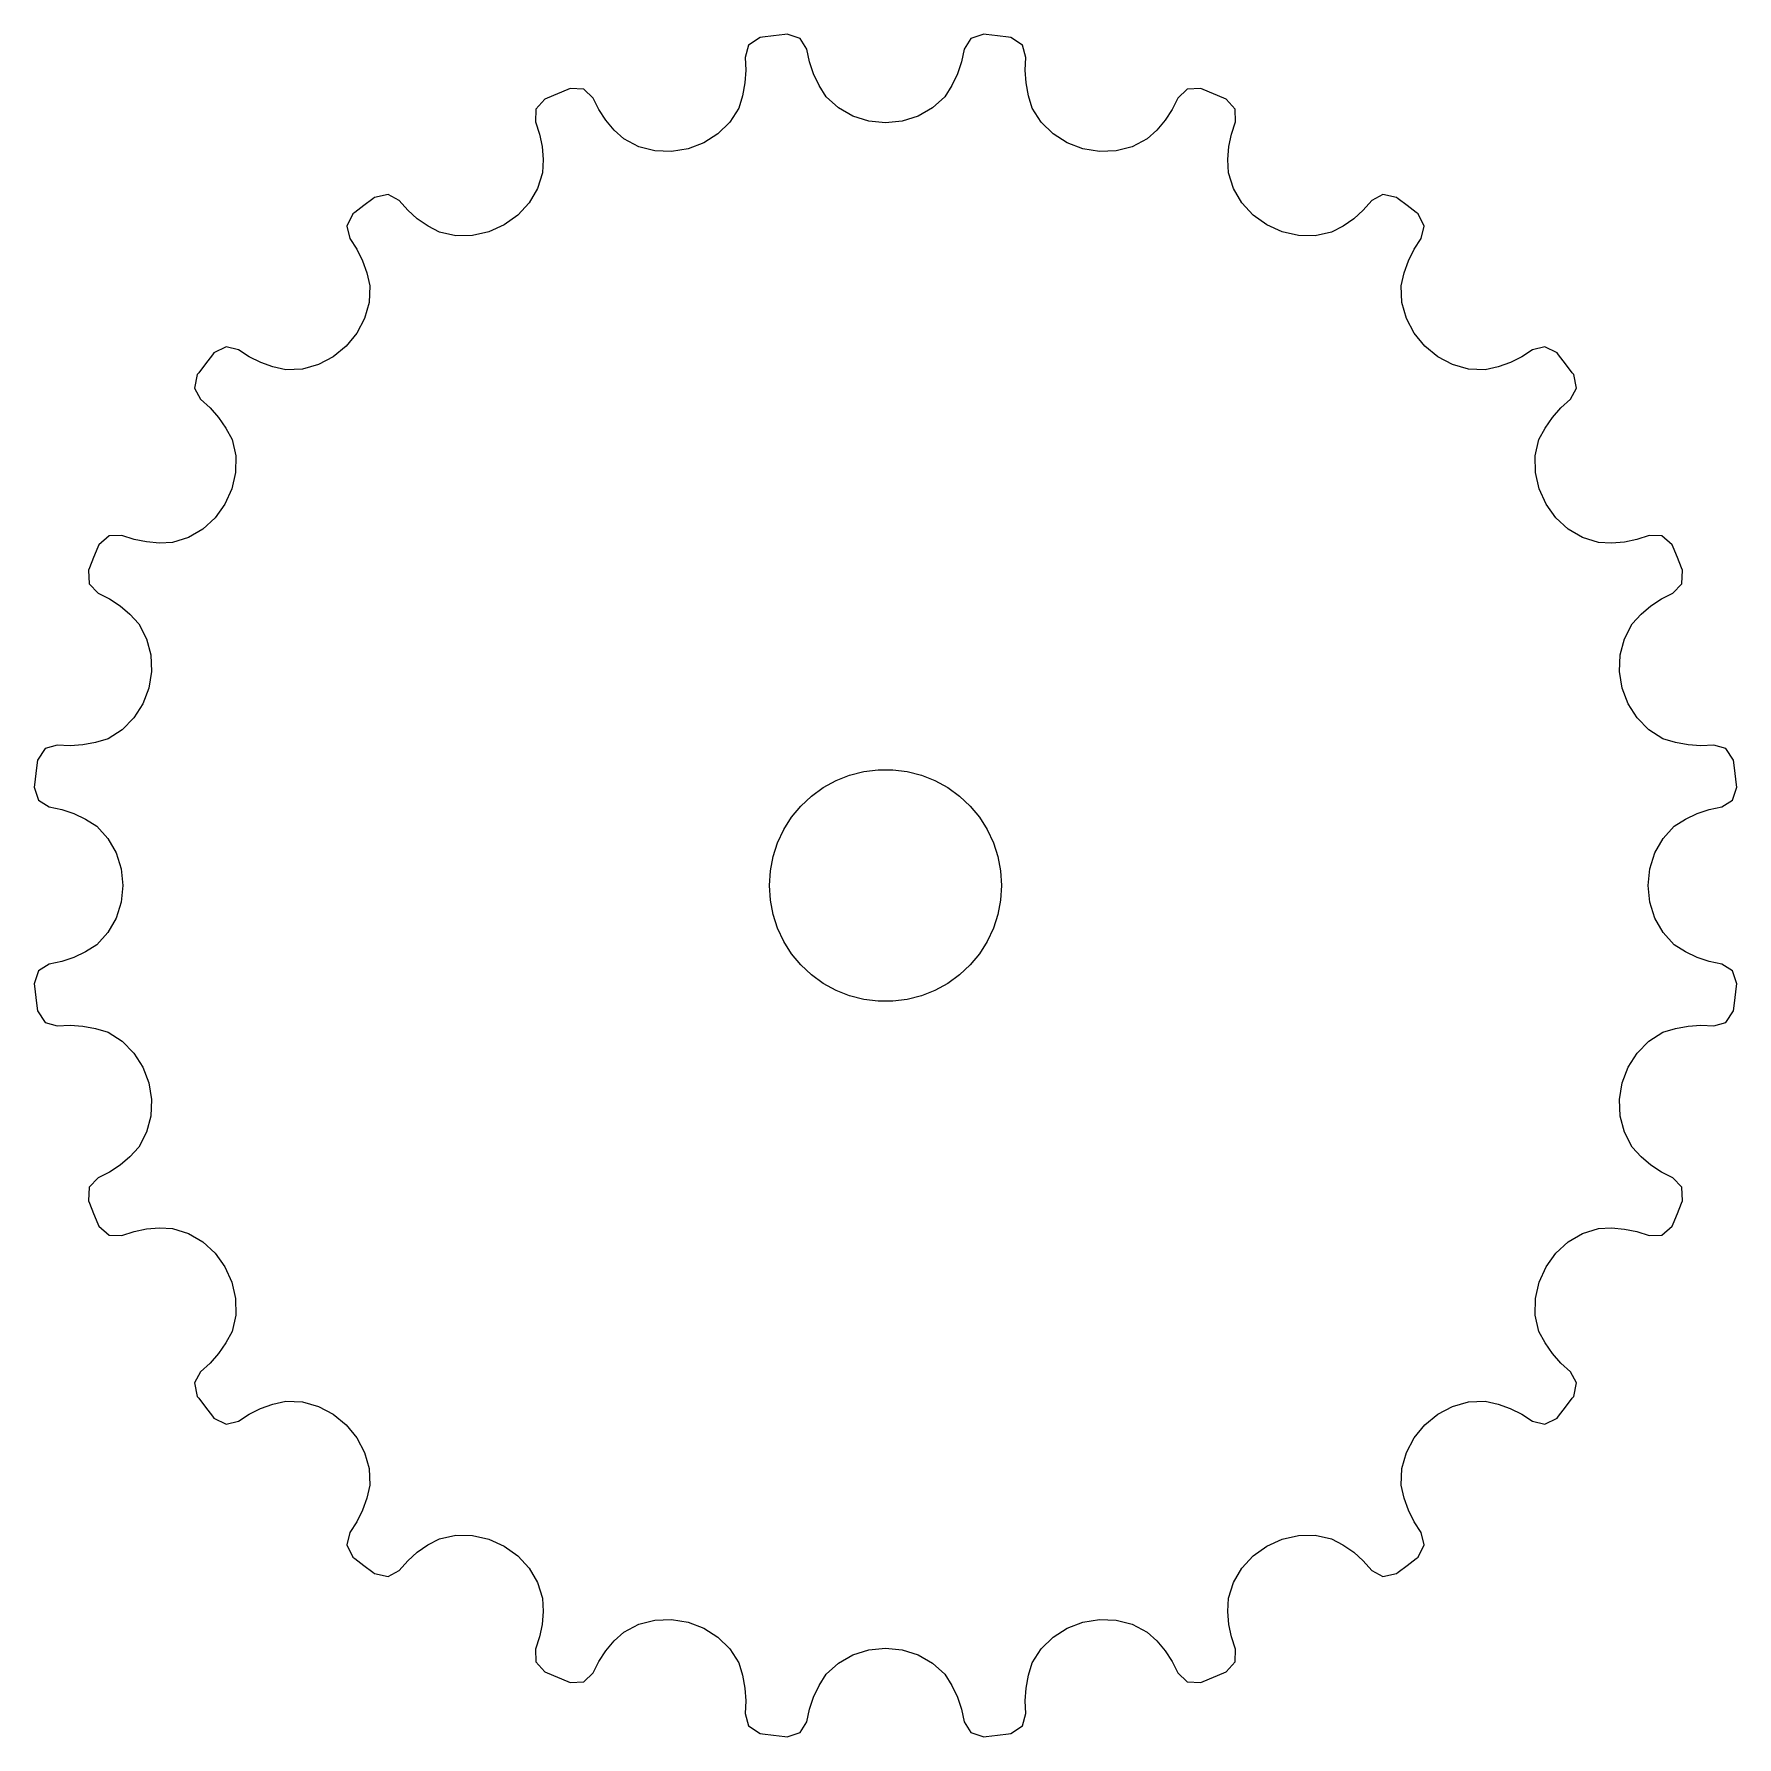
# Model space of a CAD drawing. Header units: metres. Extents: x -7 to 7, y 103 to 227.
# Drawn here: x -7.34 to 7.34, y 102.66 to 117.34 of the extents above.
import ezdxf

# ---------------------------------------------------------------- set-up
doc = ezdxf.new("R2010")
doc.units = ezdxf.units.M

msp = doc.modelspace()

# ---------------------------------------------------------------- linework, layer by layer
for p, q in [((-1.0808, 117.306), (-1.17953, 117.241)), ((-1.05975, 117.309), (-1.0808, 117.306)), ((-0.963989, 117.322), (-1.05975, 117.309)), ((-0.868057, 117.334), (-0.963989, 117.322)), ((-0.846893, 117.337), (-0.868057, 117.334)), ((-0.734589, 117.299), (-0.846893, 117.337)), ((-0.678375, 117.206), (-0.734589, 117.299)), ((0.734741, 117.299), (0.678375, 117.206)), ((0.846893, 117.337), (0.734741, 117.299)), ((0.868057, 117.334), (0.846893, 117.337)), ((0.963989, 117.322), (0.868057, 117.334)), ((1.05975, 117.309), (0.963989, 117.322)), ((1.0808, 117.306), (1.05975, 117.309)), ((1.17967, 117.241), (1.0808, 117.306)), ((-1.17953, 117.241), (-1.20981, 117.136)), ((-1.20981, 117.136), (-1.20346, 117.026)), ((-0.655991, 117.098), (-0.678375, 117.206)), ((0.678375, 117.206), (0.656052, 117.098)), ((1.20981, 117.136), (1.17967, 117.241)), ((1.20352, 117.026), (1.20981, 117.136)), ((-1.20346, 117.026), (-1.21068, 116.916)), ((-0.620392, 116.994), (-0.655991, 117.098)), ((-0.572189, 116.893), (-0.620392, 116.994)), ((0.620544, 116.994), (0.572357, 116.893)), ((0.656052, 117.098), (0.620544, 116.994)), ((1.21083, 116.916), (1.20352, 117.026)), ((-2.82628, 116.823), (-2.91534, 116.786)), ((-2.73672, 116.86), (-2.82628, 116.823)), ((-2.71689, 116.867), (-2.73672, 116.86)), ((-2.59882, 116.861), (-2.71689, 116.867)), ((-2.52037, 116.785), (-2.59882, 116.861)), ((-1.23116, 116.806), (-1.26462, 116.698)), ((-1.21068, 116.916), (-1.23116, 116.806)), ((-0.511993, 116.797), (-0.572189, 116.893)), ((0.572357, 116.893), (0.511993, 116.797)), ((1.23132, 116.806), (1.21083, 116.916)), ((1.26462, 116.698), (1.23132, 116.806)), ((2.59894, 116.861), (2.52037, 116.785)), ((2.71689, 116.867), (2.59894, 116.861)), ((2.73672, 116.86), (2.71689, 116.867)), ((2.82628, 116.823), (2.73672, 116.86)), ((2.91534, 116.786), (2.82628, 116.823)), ((-3.01343, 116.689), (-3.01558, 116.58)), ((-2.93486, 116.777), (-3.01343, 116.689)), ((-2.91534, 116.786), (-2.93486, 116.777)), ((-2.47081, 116.687), (-2.52037, 116.785)), ((-2.40933, 116.595), (-2.47081, 116.687)), ((-1.26462, 116.698), (-1.34169, 116.577)), ((-0.406158, 116.7), (-0.511993, 116.797)), ((-0.281647, 116.629), (-0.406158, 116.7)), ((0.406158, 116.7), (0.281647, 116.629)), ((0.511993, 116.797), (0.406158, 116.7)), ((1.34169, 116.577), (1.26462, 116.698)), ((2.47087, 116.687), (2.40948, 116.595)), ((2.52037, 116.785), (2.47087, 116.687)), ((2.93486, 116.777), (2.91534, 116.786)), ((3.01355, 116.689), (2.93486, 116.777)), ((3.01558, 116.58), (3.01355, 116.689)), ((-3.01558, 116.58), (-2.98097, 116.475)), ((-2.33672, 116.51), (-2.40933, 116.595)), ((-1.34169, 116.577), (-1.44376, 116.476)), ((-0.144287, 116.587), (-0.281647, 116.629)), ((0, 116.572), (-0.144287, 116.587)), ((0.144287, 116.587), (0, 116.572)), ((0.281647, 116.629), (0.144287, 116.587)), ((1.44376, 116.476), (1.34169, 116.577)), ((2.40948, 116.595), (2.33688, 116.51)), ((2.98102, 116.475), (3.01558, 116.58)), ((-2.98097, 116.475), (-2.9594, 116.367)), ((-2.9594, 116.367), (-2.95079, 116.256)), ((-2.25374, 116.433), (-2.33672, 116.51)), ((-2.12636, 116.366), (-2.25374, 116.433)), ((-1.98787, 116.331), (-2.12636, 116.366)), ((-1.56537, 116.4), (-1.70102, 116.348)), ((-1.44376, 116.476), (-1.56537, 116.4)), ((1.56537, 116.4), (1.44376, 116.476)), ((1.70102, 116.348), (1.56537, 116.4)), ((2.12636, 116.366), (1.98787, 116.331)), ((2.25374, 116.433), (2.12636, 116.366)), ((2.33688, 116.51), (2.25374, 116.433)), ((2.95093, 116.256), (2.95953, 116.367)), ((2.95953, 116.367), (2.98102, 116.475)), ((-2.95079, 116.256), (-2.95506, 116.142)), ((-1.84413, 116.325), (-1.98787, 116.331)), ((-1.70102, 116.348), (-1.84413, 116.325)), ((1.84413, 116.325), (1.70102, 116.348)), ((1.98787, 116.331), (1.84413, 116.325)), ((2.95506, 116.142), (2.95093, 116.256)), ((-2.95506, 116.142), (-2.99814, 116.005)), ((2.99814, 116.005), (2.95506, 116.142)), ((-4.40173, 115.93), (-4.41888, 115.918)), ((-4.28592, 115.954), (-4.40173, 115.93)), ((-4.19058, 115.902), (-4.28592, 115.954)), ((-2.99814, 116.005), (-3.07079, 115.882)), ((3.07079, 115.882), (2.99814, 116.005)), ((4.28604, 115.954), (4.19058, 115.902)), ((4.40173, 115.93), (4.28604, 115.954)), ((4.41888, 115.918), (4.40173, 115.93)), ((-4.58891, 115.787), (-4.64197, 115.681)), ((-4.57227, 115.8), (-4.58891, 115.787)), ((-4.49596, 115.859), (-4.57227, 115.8)), ((-4.41888, 115.918), (-4.49596, 115.859)), ((-4.11725, 115.819), (-4.19058, 115.902)), ((-4.03409, 115.746), (-4.11725, 115.819)), ((-3.07079, 115.882), (-3.16837, 115.776)), ((3.16837, 115.776), (3.07079, 115.882)), ((4.11729, 115.819), (4.03423, 115.746)), ((4.19058, 115.902), (4.11729, 115.819)), ((4.49596, 115.859), (4.41888, 115.918)), ((4.57227, 115.8), (4.49596, 115.859)), ((4.58891, 115.787), (4.57227, 115.8)), ((4.64207, 115.681), (4.58891, 115.787)), ((-4.64197, 115.681), (-4.61584, 115.575)), ((-3.942, 115.683), (-4.03409, 115.746)), ((-3.84187, 115.63), (-3.942, 115.683)), ((-3.41829, 115.632), (-3.55862, 115.6)), ((-3.28612, 115.692), (-3.41829, 115.632)), ((-3.16837, 115.776), (-3.28612, 115.692)), ((3.28612, 115.692), (3.16837, 115.776)), ((3.41829, 115.632), (3.28612, 115.692)), ((3.55862, 115.6), (3.41829, 115.632)), ((3.94215, 115.683), (3.84187, 115.63)), ((4.03423, 115.746), (3.94215, 115.683)), ((4.61584, 115.575), (4.64207, 115.681)), ((-4.61584, 115.575), (-4.55534, 115.483)), ((-3.70164, 115.599), (-3.84187, 115.63)), ((-3.55862, 115.6), (-3.70164, 115.599)), ((3.70164, 115.599), (3.55862, 115.6)), ((3.84187, 115.63), (3.70164, 115.599)), ((4.55537, 115.483), (4.61584, 115.575)), ((-4.55534, 115.483), (-4.50645, 115.384)), ((-4.50645, 115.384), (-4.46931, 115.279)), ((4.46944, 115.279), (4.50656, 115.384)), ((4.50656, 115.384), (4.55537, 115.483)), ((-4.46931, 115.279), (-4.44412, 115.168)), ((4.44412, 115.168), (4.46944, 115.279)), ((-4.44412, 115.168), (-4.45026, 115.025)), ((4.45026, 115.025), (4.44412, 115.168)), ((-4.45026, 115.025), (-4.48856, 114.887)), ((4.48856, 114.887), (4.45026, 115.025)), ((-4.55545, 114.76), (-4.64726, 114.647)), ((-4.48856, 114.887), (-4.55545, 114.76)), ((4.55545, 114.76), (4.48856, 114.887)), ((4.64726, 114.647), (4.55545, 114.76)), ((-5.68095, 114.642), (-5.78661, 114.589)), ((-5.57523, 114.616), (-5.68095, 114.642)), ((-5.48311, 114.555), (-5.57523, 114.616)), ((-4.64726, 114.647), (-4.75951, 114.555)), ((4.75951, 114.555), (4.64726, 114.647)), ((5.57523, 114.616), (5.48314, 114.555)), ((5.68105, 114.642), (5.57523, 114.616)), ((5.78661, 114.589), (5.68105, 114.642)), ((-5.85925, 114.496), (-5.9176, 114.419)), ((-5.7999, 114.572), (-5.85925, 114.496)), ((-5.78661, 114.589), (-5.7999, 114.572)), ((-5.38393, 114.507), (-5.48311, 114.555)), ((-5.27864, 114.469), (-5.38393, 114.507)), ((-5.16821, 114.444), (-5.27864, 114.469)), ((-4.88687, 114.489), (-5.02466, 114.45)), ((-4.75951, 114.555), (-4.88687, 114.489)), ((4.88687, 114.489), (4.75951, 114.555)), ((5.02466, 114.45), (4.88687, 114.489)), ((5.27876, 114.469), (5.16821, 114.444)), ((5.38405, 114.506), (5.27876, 114.469)), ((5.48314, 114.555), (5.38405, 114.506)), ((5.7999, 114.572), (5.78661, 114.589)), ((5.85925, 114.496), (5.7999, 114.572)), ((5.9176, 114.419), (5.85925, 114.496)), ((-5.93024, 114.402), (-5.95416, 114.286)), ((-5.9176, 114.419), (-5.93024, 114.402)), ((-5.02466, 114.45), (-5.16821, 114.444)), ((5.16821, 114.444), (5.02466, 114.45)), ((5.93024, 114.402), (5.9176, 114.419)), ((5.95424, 114.286), (5.93024, 114.402)), ((-5.95416, 114.286), (-5.90154, 114.191)), ((-5.90154, 114.191), (-5.81926, 114.117)), ((5.81929, 114.117), (5.90154, 114.191)), ((5.90154, 114.191), (5.95424, 114.286)), ((-5.81926, 114.117), (-5.74638, 114.034)), ((-5.74638, 114.034), (-5.68327, 113.942)), ((5.68336, 113.942), (5.74648, 114.034)), ((5.74648, 114.034), (5.81929, 114.117)), ((-5.68327, 113.942), (-5.63033, 113.842)), ((5.63033, 113.842), (5.68336, 113.942)), ((-5.63033, 113.842), (-5.59909, 113.702)), ((5.59909, 113.702), (5.63033, 113.842)), ((-5.59909, 113.702), (-5.60042, 113.559)), ((5.60042, 113.559), (5.59909, 113.702)), ((-5.60042, 113.559), (-5.63208, 113.418)), ((5.63208, 113.418), (5.60042, 113.559)), ((-5.69173, 113.286), (-5.77637, 113.168)), ((-5.63208, 113.418), (-5.69173, 113.286)), ((5.69173, 113.286), (5.63208, 113.418)), ((5.77637, 113.168), (5.69173, 113.286)), ((-5.77637, 113.168), (-5.88208, 113.071)), ((5.88208, 113.071), (5.77637, 113.168)), ((-6.68884, 113.014), (-6.77713, 112.935)), ((-6.57993, 113.016), (-6.68884, 113.014)), ((-6.4753, 112.981), (-6.57993, 113.016)), ((-6.00526, 112.998), (-6.14233, 112.955)), ((-5.88208, 113.071), (-6.00526, 112.998)), ((6.00526, 112.998), (5.88208, 113.071)), ((6.14233, 112.955), (6.00526, 112.998)), ((6.57993, 113.016), (6.47531, 112.981)), ((6.6889, 113.013), (6.57993, 113.016)), ((6.77713, 112.935), (6.6889, 113.013)), ((-6.78566, 112.915), (-6.82324, 112.826)), ((-6.77713, 112.935), (-6.78566, 112.915)), ((-6.36687, 112.96), (-6.4753, 112.981)), ((-6.25555, 112.951), (-6.36687, 112.96)), ((-6.14233, 112.955), (-6.25555, 112.951)), ((6.25565, 112.951), (6.14233, 112.955)), ((6.36694, 112.959), (6.25565, 112.951)), ((6.47531, 112.981), (6.36694, 112.959)), ((6.78566, 112.915), (6.77713, 112.935)), ((6.82324, 112.826), (6.78566, 112.915)), ((-6.85965, 112.737), (-6.86742, 112.717)), ((-6.86742, 112.717), (-6.8606, 112.599)), ((-6.82324, 112.826), (-6.85965, 112.737)), ((6.85965, 112.737), (6.82324, 112.826)), ((6.86742, 112.717), (6.85965, 112.737)), ((6.86063, 112.599), (6.86742, 112.717)), ((-6.8606, 112.599), (-6.78505, 112.52)), ((6.78505, 112.52), (6.86063, 112.599)), ((-6.78505, 112.52), (-6.68661, 112.471)), ((-6.68661, 112.471), (-6.59473, 112.409)), ((-6.59473, 112.409), (-6.50993, 112.337)), ((6.50998, 112.337), (6.59476, 112.409)), ((6.59476, 112.409), (6.68663, 112.471)), ((6.68663, 112.471), (6.78505, 112.52)), ((-6.50993, 112.337), (-6.43283, 112.254)), ((6.43283, 112.254), (6.50998, 112.337)), ((-6.43283, 112.254), (-6.36636, 112.126)), ((-6.36636, 112.126), (-6.33064, 111.988)), ((6.33064, 111.988), (6.36636, 112.126)), ((6.36636, 112.126), (6.43283, 112.254)), ((-6.33064, 111.988), (-6.32489, 111.844)), ((6.32489, 111.844), (6.33064, 111.988)), ((-6.32489, 111.844), (-6.3483, 111.701)), ((6.3483, 111.701), (6.32489, 111.844)), ((-6.3483, 111.701), (-6.39958, 111.565)), ((6.39958, 111.565), (6.3483, 111.701)), ((-6.39958, 111.565), (-6.47643, 111.444)), ((6.47643, 111.444), (6.39958, 111.565)), ((-6.47643, 111.444), (-6.57661, 111.342)), ((6.57661, 111.342), (6.47643, 111.444)), ((-6.80617, 111.231), (-6.91591, 111.211)), ((-6.69786, 111.265), (-6.80617, 111.231)), ((-6.57661, 111.342), (-6.69786, 111.265)), ((6.69786, 111.265), (6.57661, 111.342)), ((6.80621, 111.231), (6.69786, 111.265)), ((6.91594, 111.211), (6.80621, 111.231)), ((-7.24089, 111.18), (-7.3058, 111.081)), ((-7.13622, 111.21), (-7.24089, 111.18)), ((-7.0262, 111.204), (-7.13622, 111.21)), ((-6.91591, 111.211), (-7.0262, 111.204)), ((7.02621, 111.203), (6.91594, 111.211)), ((7.13622, 111.21), (7.02621, 111.203)), ((7.24092, 111.18), (7.13622, 111.21)), ((7.3058, 111.081), (7.24092, 111.18)), ((-7.32225, 110.964), (-7.33424, 110.868)), ((-7.30901, 111.06), (-7.32225, 110.964)), ((-7.3058, 111.081), (-7.30901, 111.06)), ((-0.425766, 110.905), (-0.309006, 110.951)), ((-0.309006, 110.951), (-0.187378, 110.982)), ((-0.187378, 110.982), (-0.06279, 110.998)), ((-0.06279, 110.998), (0.06279, 110.998)), ((0.06279, 110.998), (0.187378, 110.982)), ((0.187378, 110.982), (0.309006, 110.951)), ((0.309006, 110.951), (0.425766, 110.905)), ((7.30901, 111.06), (7.3058, 111.081)), ((7.32225, 110.964), (7.30901, 111.06)), ((7.33424, 110.868), (7.32225, 110.964)), ((-7.33424, 110.868), (-7.33661, 110.847)), ((-7.33661, 110.847), (-7.29948, 110.735)), ((-0.637421, 110.771), (-0.535812, 110.844)), ((-0.535812, 110.844), (-0.425766, 110.905)), ((0.425766, 110.905), (0.535812, 110.844)), ((0.535812, 110.844), (0.637421, 110.771)), ((7.29948, 110.735), (7.33661, 110.847)), ((7.33661, 110.847), (7.33424, 110.868)), ((-7.29948, 110.735), (-7.20618, 110.678)), ((-7.20618, 110.678), (-7.09828, 110.656)), ((-7.09828, 110.656), (-6.99364, 110.621)), ((-0.809006, 110.588), (-0.728958, 110.685)), ((-0.728958, 110.685), (-0.637421, 110.771)), ((0.637421, 110.771), (0.728958, 110.685)), ((0.728958, 110.685), (0.809006, 110.588)), ((6.99364, 110.62), (7.09828, 110.656)), ((7.09828, 110.656), (7.20618, 110.678)), ((7.20618, 110.678), (7.29948, 110.735)), ((-6.99364, 110.621), (-6.89294, 110.572)), ((-6.89294, 110.572), (-6.79695, 110.512)), ((-6.79695, 110.512), (-6.69978, 110.406)), ((-0.876297, 110.482), (-0.809006, 110.588)), ((0.809006, 110.588), (0.876297, 110.482)), ((6.69978, 110.406), (6.79695, 110.512)), ((6.79695, 110.512), (6.89294, 110.572)), ((6.89294, 110.572), (6.99364, 110.62)), ((-6.69978, 110.406), (-6.62943, 110.282)), ((-0.968582, 110.249), (-0.929764, 110.368)), ((-0.929764, 110.368), (-0.876297, 110.482)), ((0.876297, 110.482), (0.929764, 110.368)), ((0.929764, 110.368), (0.968582, 110.249)), ((6.62943, 110.282), (6.69978, 110.406)), ((-6.62943, 110.282), (-6.58667, 110.144)), ((-0.992111, 110.125), (-0.968582, 110.249)), ((0.968582, 110.249), (0.992111, 110.125)), ((6.58667, 110.144), (6.62943, 110.282)), ((-6.58667, 110.144), (-6.57224, 110)), ((-1, 110), (-0.992111, 110.125)), ((0.992111, 110.125), (1, 110)), ((6.57224, 110), (6.58667, 110.144)), ((-6.57224, 110), (-6.58667, 109.856)), ((-0.992111, 109.875), (-1, 110)), ((1, 110), (0.992111, 109.875)), ((6.58667, 109.856), (6.57224, 110)), ((-6.58667, 109.856), (-6.62943, 109.718)), ((-0.968582, 109.751), (-0.992111, 109.875)), ((0.992111, 109.875), (0.968582, 109.751)), ((6.62943, 109.718), (6.58667, 109.856)), ((-6.62943, 109.718), (-6.69978, 109.594)), ((-0.929764, 109.632), (-0.968582, 109.751)), ((-0.876297, 109.518), (-0.929764, 109.632)), ((0.929764, 109.632), (0.876297, 109.518)), ((0.968582, 109.751), (0.929764, 109.632)), ((6.69978, 109.594), (6.62943, 109.718)), ((-6.79695, 109.488), (-6.89294, 109.428)), ((-6.69978, 109.594), (-6.79695, 109.488)), ((-0.809006, 109.412), (-0.876297, 109.518)), ((0.876297, 109.518), (0.809006, 109.412)), ((6.79695, 109.488), (6.69978, 109.594)), ((6.89294, 109.428), (6.79695, 109.488)), ((-7.20618, 109.322), (-7.29948, 109.265)), ((-7.09828, 109.344), (-7.20618, 109.322)), ((-6.99364, 109.38), (-7.09828, 109.344)), ((-6.89294, 109.428), (-6.99364, 109.38)), ((-0.728958, 109.315), (-0.809006, 109.412)), ((0.809006, 109.412), (0.728958, 109.315)), ((6.99364, 109.379), (6.89294, 109.428)), ((7.09828, 109.344), (6.99364, 109.379)), ((7.20618, 109.322), (7.09828, 109.344)), ((7.29948, 109.265), (7.20618, 109.322)), ((-7.29948, 109.265), (-7.33661, 109.153)), ((-0.637421, 109.229), (-0.728958, 109.315)), ((-0.535812, 109.156), (-0.637421, 109.229)), ((0.637421, 109.229), (0.535812, 109.156)), ((0.728958, 109.315), (0.637421, 109.229)), ((7.33661, 109.153), (7.29948, 109.265)), ((-7.33661, 109.153), (-7.33424, 109.132)), ((-7.33424, 109.132), (-7.32225, 109.036)), ((-7.32225, 109.036), (-7.30901, 108.94)), ((-0.425766, 109.095), (-0.535812, 109.156)), ((-0.309006, 109.049), (-0.425766, 109.095)), ((-0.187378, 109.018), (-0.309006, 109.049)), ((0.309006, 109.049), (0.187378, 109.018)), ((0.425766, 109.095), (0.309006, 109.049)), ((0.535812, 109.156), (0.425766, 109.095)), ((7.30901, 108.94), (7.32225, 109.036)), ((7.32225, 109.036), (7.33424, 109.132)), ((7.33424, 109.132), (7.33661, 109.153)), ((-7.30901, 108.94), (-7.3058, 108.919)), ((-7.3058, 108.919), (-7.24092, 108.82)), ((-0.06279, 109.002), (-0.187378, 109.018)), ((0.06279, 109.002), (-0.06279, 109.002)), ((0.187378, 109.018), (0.06279, 109.002)), ((7.24089, 108.82), (7.3058, 108.919)), ((7.3058, 108.919), (7.30901, 108.94)), ((-7.24092, 108.82), (-7.13622, 108.79)), ((-7.13622, 108.79), (-7.02621, 108.797)), ((-7.02621, 108.797), (-6.91594, 108.789)), ((-6.91594, 108.789), (-6.80621, 108.769)), ((-6.80621, 108.769), (-6.69786, 108.735)), ((-6.69786, 108.735), (-6.57661, 108.658)), ((6.57661, 108.658), (6.69786, 108.735)), ((6.69786, 108.735), (6.80617, 108.769)), ((6.80617, 108.769), (6.91591, 108.789)), ((6.91591, 108.789), (7.0262, 108.796)), ((7.0262, 108.796), (7.13622, 108.79)), ((7.13622, 108.79), (7.24089, 108.82)), ((-6.57661, 108.658), (-6.47643, 108.556)), ((6.47643, 108.556), (6.57661, 108.658)), ((-6.47643, 108.556), (-6.39958, 108.435)), ((6.39958, 108.435), (6.47643, 108.556)), ((-6.39958, 108.435), (-6.3483, 108.299)), ((-6.3483, 108.299), (-6.32489, 108.156)), ((6.32489, 108.156), (6.3483, 108.299)), ((6.3483, 108.299), (6.39958, 108.435)), ((-6.32489, 108.156), (-6.33064, 108.012)), ((6.33064, 108.012), (6.32489, 108.156)), ((-6.33064, 108.012), (-6.36636, 107.874)), ((6.36636, 107.874), (6.33064, 108.012)), ((-6.36636, 107.874), (-6.43283, 107.746)), ((6.43283, 107.746), (6.36636, 107.874)), ((-6.43283, 107.746), (-6.50998, 107.663)), ((6.50993, 107.663), (6.43283, 107.746)), ((-6.59476, 107.591), (-6.68663, 107.529)), ((-6.50998, 107.663), (-6.59476, 107.591)), ((6.59473, 107.591), (6.50993, 107.663)), ((6.68661, 107.529), (6.59473, 107.591)), ((-6.78505, 107.48), (-6.86063, 107.401)), ((-6.68663, 107.529), (-6.78505, 107.48)), ((6.78505, 107.48), (6.68661, 107.529)), ((6.8606, 107.401), (6.78505, 107.48)), ((-6.86063, 107.401), (-6.86742, 107.283)), ((-6.86742, 107.283), (-6.85965, 107.263)), ((6.85965, 107.263), (6.86742, 107.283)), ((6.86742, 107.283), (6.8606, 107.401)), ((-6.85965, 107.263), (-6.82324, 107.174)), ((-6.82324, 107.174), (-6.78566, 107.085)), ((6.78566, 107.085), (6.82324, 107.174)), ((6.82324, 107.174), (6.85965, 107.263)), ((-6.78566, 107.085), (-6.77713, 107.065)), ((-6.77713, 107.065), (-6.6889, 106.987)), ((-6.6889, 106.987), (-6.57993, 106.984)), ((-6.57993, 106.984), (-6.47531, 107.019)), ((-6.47531, 107.019), (-6.36694, 107.041)), ((-6.36694, 107.041), (-6.25565, 107.049)), ((-6.25565, 107.049), (-6.14233, 107.045)), ((-6.14233, 107.045), (-6.00526, 107.002)), ((-6.00526, 107.002), (-5.88208, 106.929)), ((5.88208, 106.929), (6.00526, 107.002)), ((6.00526, 107.002), (6.14233, 107.045)), ((6.14233, 107.045), (6.25555, 107.049)), ((6.25555, 107.049), (6.36687, 107.04)), ((6.36687, 107.04), (6.4753, 107.019)), ((6.4753, 107.019), (6.57993, 106.984)), ((6.57993, 106.984), (6.68884, 106.986)), ((6.68884, 106.986), (6.77713, 107.065)), ((6.77713, 107.065), (6.78566, 107.085)), ((-5.88208, 106.929), (-5.77637, 106.832)), ((-5.77637, 106.832), (-5.69173, 106.714)), ((5.69173, 106.714), (5.77637, 106.832)), ((5.77637, 106.832), (5.88208, 106.929)), ((-5.69173, 106.714), (-5.63208, 106.582)), ((5.63208, 106.582), (5.69173, 106.714)), ((-5.63208, 106.582), (-5.60042, 106.441)), ((5.60042, 106.441), (5.63208, 106.582)), ((-5.60042, 106.441), (-5.59909, 106.298)), ((5.59909, 106.298), (5.60042, 106.441)), ((-5.59909, 106.298), (-5.63033, 106.158)), ((5.63033, 106.158), (5.59909, 106.298)), ((-5.63033, 106.158), (-5.68336, 106.058)), ((5.68327, 106.058), (5.63033, 106.158)), ((-5.74648, 105.966), (-5.81929, 105.883)), ((-5.68336, 106.058), (-5.74648, 105.966)), ((5.74638, 105.966), (5.68327, 106.058)), ((5.81926, 105.883), (5.74638, 105.966)), ((-5.90154, 105.809), (-5.95424, 105.714)), ((-5.81929, 105.883), (-5.90154, 105.809)), ((5.90154, 105.809), (5.81926, 105.883)), ((5.95416, 105.714), (5.90154, 105.809)), ((-5.95424, 105.714), (-5.93024, 105.598)), ((5.93024, 105.598), (5.95416, 105.714)), ((-5.93024, 105.598), (-5.9176, 105.581)), ((-5.9176, 105.581), (-5.85925, 105.504)), ((-5.38405, 105.494), (-5.27876, 105.531)), ((-5.27876, 105.531), (-5.16821, 105.556)), ((-5.16821, 105.556), (-5.02466, 105.55)), ((-5.02466, 105.55), (-4.88687, 105.511)), ((-4.88687, 105.511), (-4.75951, 105.445)), ((4.75951, 105.445), (4.88687, 105.511)), ((4.88687, 105.511), (5.02466, 105.55)), ((5.02466, 105.55), (5.16821, 105.556)), ((5.16821, 105.556), (5.27864, 105.531)), ((5.27864, 105.531), (5.38393, 105.493)), ((5.85925, 105.504), (5.9176, 105.581)), ((5.9176, 105.581), (5.93024, 105.598)), ((-5.85925, 105.504), (-5.7999, 105.428)), ((-5.7999, 105.428), (-5.78661, 105.411)), ((-5.78661, 105.411), (-5.68105, 105.358)), ((-5.68105, 105.358), (-5.57523, 105.384)), ((-5.57523, 105.384), (-5.48314, 105.445)), ((-5.48314, 105.445), (-5.38405, 105.494)), ((-4.75951, 105.445), (-4.64726, 105.353)), ((4.64726, 105.353), (4.75951, 105.445)), ((5.38393, 105.493), (5.48311, 105.445)), ((5.48311, 105.445), (5.57523, 105.384)), ((5.57523, 105.384), (5.68095, 105.358)), ((5.68095, 105.358), (5.78661, 105.411)), ((5.78661, 105.411), (5.7999, 105.428)), ((5.7999, 105.428), (5.85925, 105.504)), ((-4.64726, 105.353), (-4.55545, 105.24)), ((-4.55545, 105.24), (-4.48856, 105.113)), ((4.48856, 105.113), (4.55545, 105.24)), ((4.55545, 105.24), (4.64726, 105.353)), ((-4.48856, 105.113), (-4.45026, 104.975)), ((4.45026, 104.975), (4.48856, 105.113)), ((-4.45026, 104.975), (-4.44412, 104.832)), ((4.44412, 104.832), (4.45026, 104.975)), ((-4.44412, 104.832), (-4.46944, 104.721)), ((4.46931, 104.721), (4.44412, 104.832)), ((-4.46944, 104.721), (-4.50656, 104.616)), ((4.50645, 104.616), (4.46931, 104.721)), ((-4.55537, 104.517), (-4.61584, 104.425)), ((-4.50656, 104.616), (-4.55537, 104.517)), ((4.55534, 104.517), (4.50645, 104.616)), ((4.61584, 104.425), (4.55534, 104.517)), ((-4.61584, 104.425), (-4.64207, 104.319)), ((-3.94215, 104.317), (-3.84187, 104.37)), ((-3.84187, 104.37), (-3.70164, 104.401)), ((-3.70164, 104.401), (-3.55862, 104.4)), ((-3.55862, 104.4), (-3.41829, 104.368)), ((-3.41829, 104.368), (-3.28612, 104.308)), ((3.28612, 104.308), (3.41829, 104.368)), ((3.41829, 104.368), (3.55862, 104.4)), ((3.55862, 104.4), (3.70164, 104.401)), ((3.70164, 104.401), (3.84187, 104.37)), ((3.84187, 104.37), (3.942, 104.317)), ((4.64197, 104.319), (4.61584, 104.425)), ((-4.64207, 104.319), (-4.58891, 104.213)), ((-4.58891, 104.213), (-4.57227, 104.2)), ((-4.57227, 104.2), (-4.49596, 104.141)), ((-4.11729, 104.181), (-4.03423, 104.254)), ((-4.03423, 104.254), (-3.94215, 104.317)), ((-3.28612, 104.308), (-3.16837, 104.224)), ((-3.16837, 104.224), (-3.07079, 104.118)), ((3.07079, 104.118), (3.16837, 104.224)), ((3.16837, 104.224), (3.28612, 104.308)), ((3.942, 104.317), (4.03409, 104.254)), ((4.03409, 104.254), (4.11725, 104.181)), ((4.49596, 104.141), (4.57227, 104.2)), ((4.57227, 104.2), (4.58891, 104.213)), ((4.58891, 104.213), (4.64197, 104.319)), ((-4.49596, 104.141), (-4.41888, 104.082)), ((-4.41888, 104.082), (-4.40173, 104.07)), ((-4.40173, 104.07), (-4.28604, 104.046)), ((-4.28604, 104.046), (-4.19058, 104.098)), ((-4.19058, 104.098), (-4.11729, 104.181)), ((-3.07079, 104.118), (-2.99814, 103.995)), ((2.99814, 103.995), (3.07079, 104.118)), ((4.11725, 104.181), (4.19058, 104.098)), ((4.19058, 104.098), (4.28592, 104.046)), ((4.28592, 104.046), (4.40173, 104.07)), ((4.40173, 104.07), (4.41888, 104.082)), ((4.41888, 104.082), (4.49596, 104.141)), ((-2.99814, 103.995), (-2.95506, 103.858)), ((2.95506, 103.858), (2.99814, 103.995)), ((-2.95506, 103.858), (-2.95093, 103.744)), ((2.95079, 103.744), (2.95506, 103.858)), ((-2.95953, 103.633), (-2.98102, 103.525)), ((-2.95093, 103.744), (-2.95953, 103.633)), ((-2.25374, 103.567), (-2.12636, 103.634)), ((-2.12636, 103.634), (-1.98787, 103.669)), ((-1.98787, 103.669), (-1.84413, 103.675)), ((-1.84413, 103.675), (-1.70102, 103.652)), ((-1.70102, 103.652), (-1.56537, 103.6)), ((-1.56537, 103.6), (-1.44376, 103.524)), ((1.44376, 103.524), (1.56537, 103.6)), ((1.56537, 103.6), (1.70102, 103.652)), ((1.70102, 103.652), (1.84413, 103.675)), ((1.84413, 103.675), (1.98787, 103.669)), ((1.98787, 103.669), (2.12636, 103.634)), ((2.12636, 103.634), (2.25374, 103.567)), ((2.9594, 103.633), (2.95079, 103.744)), ((2.98097, 103.525), (2.9594, 103.633)), ((-2.98102, 103.525), (-3.01558, 103.42)), ((-2.40948, 103.405), (-2.33688, 103.49)), ((-2.33688, 103.49), (-2.25374, 103.567)), ((-1.44376, 103.524), (-1.34169, 103.423)), ((1.34169, 103.423), (1.44376, 103.524)), ((2.25374, 103.567), (2.33672, 103.49)), ((2.33672, 103.49), (2.40933, 103.405)), ((3.01558, 103.42), (2.98097, 103.525)), ((-3.01558, 103.42), (-3.01355, 103.311)), ((-3.01355, 103.311), (-2.93486, 103.223)), ((-2.52037, 103.215), (-2.47087, 103.313)), ((-2.47087, 103.313), (-2.40948, 103.405)), ((-1.34169, 103.423), (-1.26462, 103.302)), ((-0.406158, 103.3), (-0.281647, 103.371)), ((-0.281647, 103.371), (-0.144287, 103.413)), ((-0.144287, 103.413), (0, 103.428)), ((0, 103.428), (0.144287, 103.413)), ((0.144287, 103.413), (0.281647, 103.371)), ((0.281647, 103.371), (0.406158, 103.3)), ((1.26462, 103.302), (1.34169, 103.423)), ((2.40933, 103.405), (2.47081, 103.313)), ((2.47081, 103.313), (2.52037, 103.215)), ((2.93486, 103.223), (3.01343, 103.311)), ((3.01343, 103.311), (3.01558, 103.42)), ((-2.93486, 103.223), (-2.91534, 103.214)), ((-2.91534, 103.214), (-2.82628, 103.177)), ((-2.82628, 103.177), (-2.73672, 103.14)), ((-2.59894, 103.139), (-2.52037, 103.215)), ((-1.26462, 103.302), (-1.23132, 103.194)), ((-1.23132, 103.194), (-1.21083, 103.084)), ((-0.572357, 103.107), (-0.511993, 103.203)), ((-0.511993, 103.203), (-0.406158, 103.3)), ((0.406158, 103.3), (0.511993, 103.203)), ((0.511993, 103.203), (0.572189, 103.107)), ((1.21068, 103.084), (1.23116, 103.194)), ((1.23116, 103.194), (1.26462, 103.302)), ((2.52037, 103.215), (2.59882, 103.139)), ((2.73672, 103.14), (2.82628, 103.177)), ((2.82628, 103.177), (2.91534, 103.214)), ((2.91534, 103.214), (2.93486, 103.223)), ((-2.73672, 103.14), (-2.71689, 103.133)), ((-2.71689, 103.133), (-2.59894, 103.139)), ((-1.21083, 103.084), (-1.20352, 102.974)), ((-0.620544, 103.006), (-0.572357, 103.107)), ((0.572189, 103.107), (0.620392, 103.006)), ((1.20346, 102.974), (1.21068, 103.084)), ((2.59882, 103.139), (2.71689, 103.133)), ((2.71689, 103.133), (2.73672, 103.14)), ((-1.20352, 102.974), (-1.20981, 102.864)), ((-0.678375, 102.794), (-0.656052, 102.902)), ((-0.656052, 102.902), (-0.620544, 103.006)), ((0.620392, 103.006), (0.655991, 102.902)), ((0.655991, 102.902), (0.678375, 102.794)), ((1.20981, 102.864), (1.20346, 102.974)), ((-1.20981, 102.864), (-1.17967, 102.759)), ((-1.17967, 102.759), (-1.0808, 102.694)), ((-0.734741, 102.701), (-0.678375, 102.794)), ((0.678375, 102.794), (0.734589, 102.701)), ((1.0808, 102.694), (1.17953, 102.759)), ((1.17953, 102.759), (1.20981, 102.864)), ((-1.0808, 102.694), (-1.05975, 102.691)), ((-1.05975, 102.691), (-0.963989, 102.678)), ((-0.963989, 102.678), (-0.868057, 102.666)), ((-0.868057, 102.666), (-0.846893, 102.663)), ((-0.846893, 102.663), (-0.734741, 102.701)), ((0.734589, 102.701), (0.846893, 102.663)), ((0.846893, 102.663), (0.868057, 102.666)), ((0.868057, 102.666), (0.963989, 102.678)), ((0.963989, 102.678), (1.05975, 102.691)), ((1.05975, 102.691), (1.0808, 102.694))]:
    msp.add_line(p, q)

doc.saveas('drawing.dxf')
